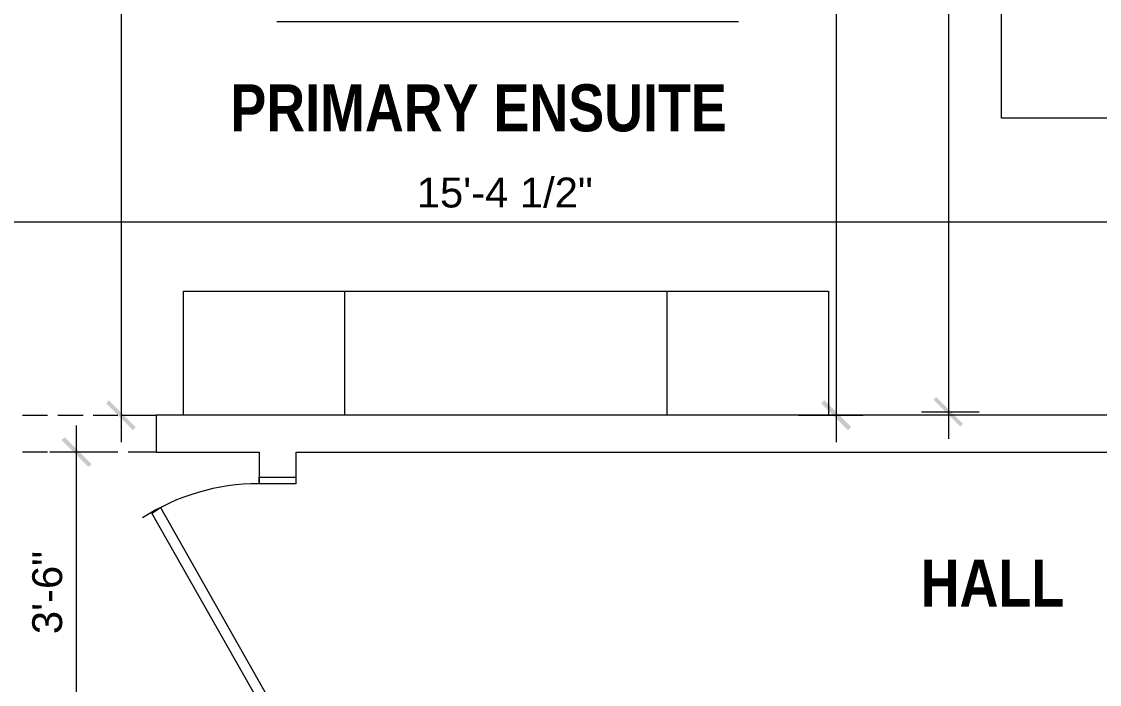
# Model space of a CAD drawing. Header units: millimetres. Extents: x 58 to 2247, y 57 to 1671.
# Drawn here: x 775.1 to 935.7, y 963.4 to 1062.1 of the extents above; entities that cross this region are included whole.
import ezdxf

# ---------------------------------------------------------------- set-up
doc = ezdxf.new("R2010")
doc.units = ezdxf.units.MM
doc.header["$LTSCALE"] = 0.5
for name, color, linetype in [('PDF_Geometry', 7, 'Continuous'), ('PDF_Solid Fills', 7, 'Continuous'), ('PDF_Text', 7, 'Continuous')]:
    doc.layers.add(name, color=color, linetype=linetype)
doc.styles.add('PDF Arial Narrow Bold', font='ARIALNB.TTF')
doc.styles.add('PDF ArialMT', font='arial.ttf')

msp = doc.modelspace()

# ---------------------------------------------------------------- linework, layer by layer
at = {"layer": 'PDF_Geometry', "lineweight": 5}
for points in [[(789.98, 1229.97), (789.98, 999.49)], [(913.18, 1199.97), (913.18, 999.97)], [(896.46, 1160.53), (896.46, 999.49)], [(939.58, 1047.73), (921.1, 1047.73), (921.1, 1070.61)], [(881.9, 1062.05), (813.18, 1062.05)], [(751.02, 1032.29), (943.5, 1032.29)], [(799.26, 1003.49), (799.26, 1021.97), (895.34, 1021.97), (895.34, 1003.49)], [(823.26, 1021.97), (823.26, 1003.49)], [(871.26, 1021.97), (871.26, 1003.49)], [(775.26, 1003.49), (779.02, 1003.49)], [(780.54, 1003.49), (784.3, 1003.49)], [(785.82, 1003.49), (789.5, 1003.49)], [(789.98, 1003.49), (793.98, 1003.49)], [(791.02, 1003.49), (795.18, 1003.49), (795.18, 1001.49)], [(890.86, 1003.49), (900.46, 1003.49)], [(917.74, 1003.97), (909.18, 1003.97)], [(783.34, 951.97), (783.34, 1001.97)], [(795.18, 999.97), (795.18, 997.97), (791.02, 997.97)], [(779.02, 997.97), (775.26, 997.97)], [(785.98, 997.97), (779.34, 997.97)], [(784.3, 997.97), (780.54, 997.97)], [(789.5, 997.97), (785.82, 997.97)]]:
    msp.add_lwpolyline(points, dxfattribs=at)
at = {"layer": 'PDF_Geometry', "lineweight": 20}
for points in [[(939.5, 1008.53), (939.5, 1003.49), (795.18, 1003.49), (795.18, 997.97), (810.54, 997.97), (810.54, 993.25)], [(816.06, 993.25), (816.06, 997.97), (1026.06, 997.97), (1026.06, 840.53), (1037.02, 840.53)]]:
    msp.add_lwpolyline(points, dxfattribs=at)
at = {"layer": 'PDF_Geometry', "lineweight": 9}
msp.add_lwpolyline([(816.06, 993.25), (810.54, 993.25), (810.54, 994.29), (816.06, 994.29)], dxfattribs=at)
msp.add_lwpolyline([(810.54, 960.77), (794.54, 988.93), (795.82, 989.73), (811.82, 961.49)], close=True, dxfattribs=at)
at = {"layer": 'PDF_Geometry', "lineweight": 5}
msp.add_arc((810.44, 961.33), 31.96, 90, 122.6898, dxfattribs=at)
at = {"layer": 'PDF_Solid Fills', "transparency": 33554559}
for points in [[(788.14, 1005.73), (787.74, 1005.25), (792.14, 1001.73)], [(787.74, 1005.25), (792.14, 1001.73), (791.74, 1001.25)], [(894.7, 1005.73), (894.22, 1005.25), (898.7, 1001.73)], [(894.22, 1005.25), (898.7, 1001.73), (898.22, 1001.25)], [(911.34, 1006.21), (910.94, 1005.81), (915.34, 1002.21)], [(910.94, 1005.81), (915.34, 1002.21), (914.94, 1001.81)], [(785.58, 996.21), (781.1, 999.81), (781.58, 1000.21)], [(785.1, 995.81), (785.58, 996.21), (781.1, 999.81)]]:
    msp.add_solid(points, dxfattribs=at)

# ---------------------------------------------------------------- texts
at = {"layer": 'PDF_Text', "attachment_point": 4}
for s, insert, char_height, style in [('PRIMARY ENSUITE', (806.24, 1049.21), 7, 'PDF Arial Narrow Bold'), ('15\'-4 1/2"', (834, 1036.62), 4.452, 'PDF ArialMT'), ('HALL', (909.05, 978.49), 7, 'PDF Arial Narrow Bold')]:
    msp.add_mtext(s, dxfattribs=dict(at, insert=insert, char_height=char_height, style=style))
at = {"layer": 'PDF_Text', "insert": (778.99, 970.89), "char_height": 4.452, "attachment_point": 4, "rotation": 90, "style": 'PDF ArialMT'}
msp.add_mtext('3\'-6"', dxfattribs=at)

doc.saveas('drawing.dxf')
